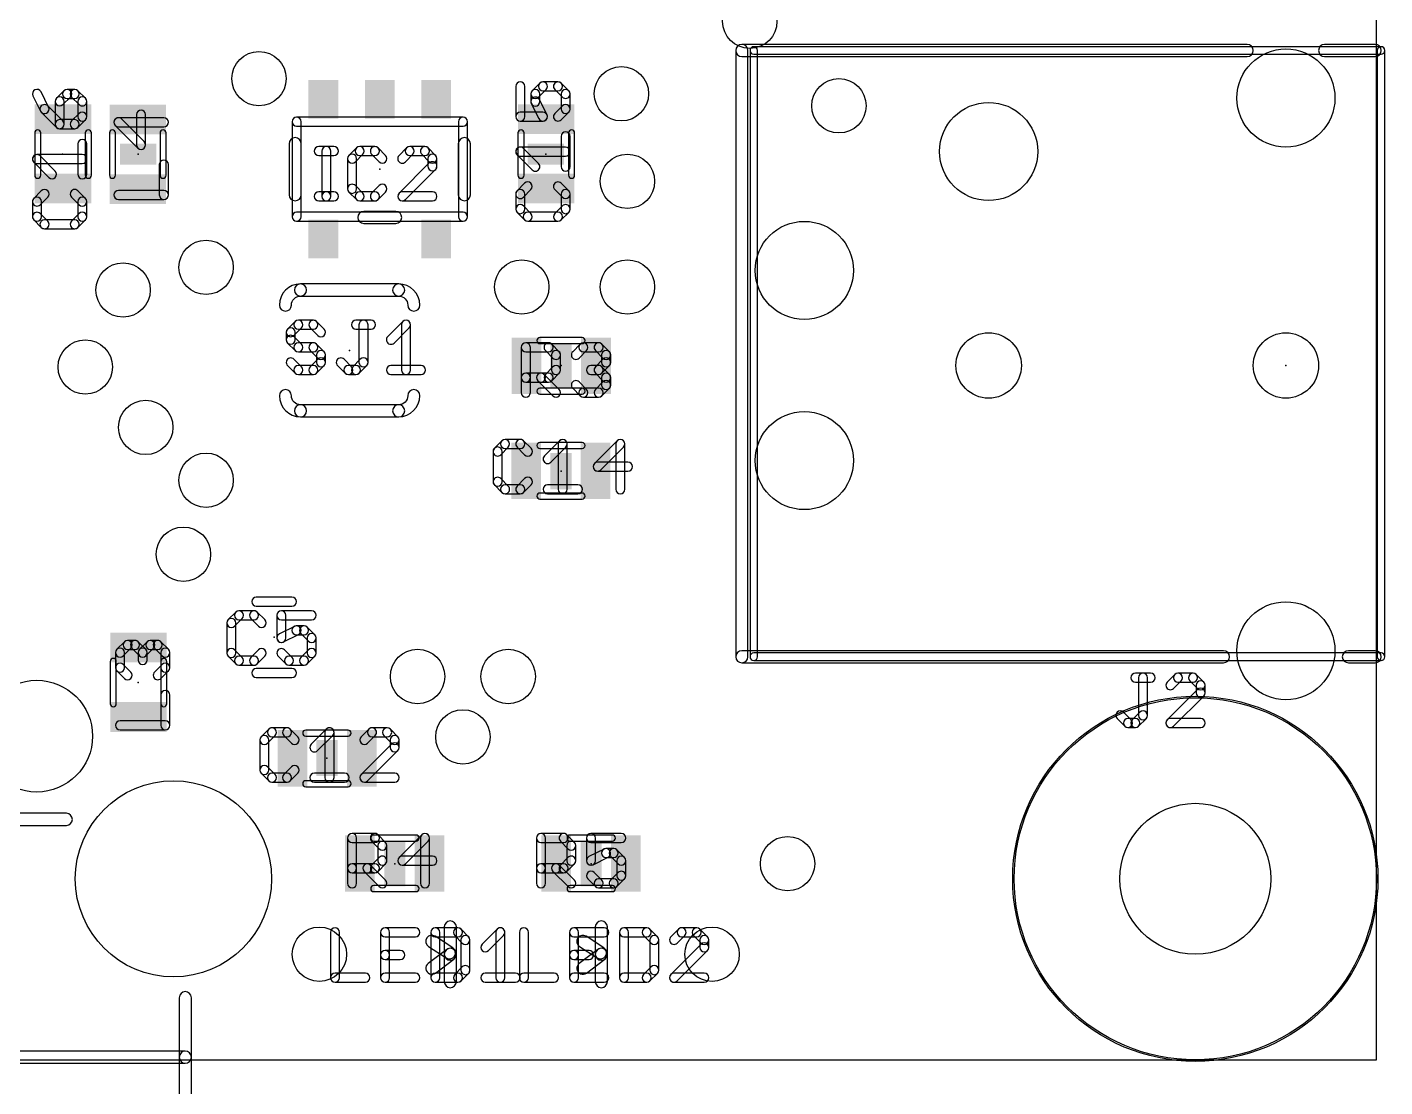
# Model space of a CAD drawing. Extents: x -17 to 91, y -42 to 60.
# Drawn here: x 16.93 to 39.76, y -0.45 to 17.38 of the extents above; entities that cross this region are included whole.
import ezdxf

# ---------------------------------------------------------------- set-up
doc = ezdxf.new("R2010")
doc.units = 0
for name, color, linetype in [('125', 2, 'CONTINUOUS'), ('17', 82, 'CONTINUOUS'), ('18', 82, 'CONTINUOUS'), ('20', 7, 'CONTINUOUS'), ('21', 253, 'CONTINUOUS'), ('23', 7, 'CONTINUOUS'), ('49', 253, 'CONTINUOUS'), ('51', 253, 'CONTINUOUS')]:
    doc.layers.add(name, color=color, linetype=linetype)

# ---------------------------------------------------------------- blocks, each defined once
blk = doc.blocks.new('RECT')
blk.add_solid([(-0.5, -0.5), (0.5, -0.5), (-0.5, 0.5), (0.5, 0.5)])
blk = doc.blocks.new('ROUNDP')
blk.add_circle((0, 0), 0.5)
blk = doc.blocks.new('ROUNDV')
blk.add_circle((0, 0), 0.5)

msp = doc.modelspace()

# ---------------------------------------------------------------- linework, layer by layer
at = {"layer": '125'}
for points in [[(25.146, 16.38), (25.146, 15.871, 1), (25.298, 15.871), (25.298, 16.38, 1)], [(25.5297, 16.1993), (25.6567, 16.3263, 1), (25.5493, 16.4337), (25.4223, 16.3067, 1)], [(25.603, 16.304), (25.857, 16.304, 1), (25.857, 16.456), (25.603, 16.456, 1)], [(25.8033, 16.3263), (25.9303, 16.1993, 1), (26.0377, 16.3067), (25.9107, 16.4337, 1)], [(17.026, 16.2191), (17.153, 15.9641, 1), (17.289, 16.0319), (17.162, 16.2869, 1)], [(17.5483, 16.3067), (17.4213, 16.1797, 1), (17.5287, 16.0723), (17.6557, 16.1993, 1)], [(17.729, 16.329), (17.602, 16.329, 1), (17.602, 16.177), (17.729, 16.177, 1)], [(17.9097, 16.1797), (17.7827, 16.3067, 1), (17.6753, 16.1993), (17.8023, 16.0723, 1)], [(25.552, 16.125), (25.552, 16.253, 1), (25.4, 16.253), (25.4, 16.125, 1)], [(25.908, 16.253), (25.908, 15.998, 1), (26.06, 15.998), (26.06, 16.253, 1)], [(17.1673, 15.9443), (17.4213, 15.6903, 1), (17.5287, 15.7977), (17.2747, 16.0517, 1)], [(17.399, 16.126), (17.399, 15.744, 1), (17.551, 15.744), (17.551, 16.126, 1)], [(17.932, 15.871), (17.932, 16.126, 1), (17.78, 16.126), (17.78, 15.871, 1)], [(25.671, 15.905), (25.544, 16.159, 1), (25.408, 16.091), (25.535, 15.837, 1)], [(25.9303, 16.0517), (25.8033, 15.9247, 1), (25.9107, 15.8173), (26.0377, 15.9443, 1)], [(17.475, 15.668), (17.729, 15.668, 1), (17.729, 15.82), (17.475, 15.82, 1)], [(17.7827, 15.6903), (17.9097, 15.8173, 1), (17.8023, 15.9247), (17.6753, 15.7977, 1)], [(19.228, 15.853), (18.465, 15.853, 1), (18.465, 15.701), (19.228, 15.701, 1)], [(18.4113, 15.7233), (18.7923, 15.3423, 1), (18.8997, 15.4497), (18.5187, 15.8307, 1)], [(18.922, 15.396), (18.922, 15.905, 1), (18.77, 15.905), (18.77, 15.396, 1)], [(25.222, 15.795), (25.603, 15.795, 1), (25.603, 15.947), (25.222, 15.947, 1)], [(26.06, 15.029), (26.06, 15.538, 1), (25.908, 15.538), (25.908, 15.029, 1)], [(17.932, 14.902), (17.932, 15.411, 1), (17.78, 15.411), (17.78, 14.902, 1)], [(21.834, 15.215), (22.088, 15.215, 1), (22.088, 15.367), (21.834, 15.367, 1)], [(22.037, 14.529), (22.037, 15.291, 1), (21.885, 15.291), (21.885, 14.529, 1)], [(22.4683, 15.3447), (22.3413, 15.2177, 1), (22.4487, 15.1103), (22.5757, 15.2373, 1)], [(22.777, 15.367), (22.522, 15.367, 1), (22.522, 15.215), (22.777, 15.215, 1)], [(22.9577, 15.2177), (22.8307, 15.3447, 1), (22.7233, 15.2373), (22.8503, 15.1103, 1)], [(23.3103, 15.3447), (23.1833, 15.2177, 1), (23.2907, 15.1103), (23.4177, 15.2373, 1)], [(23.619, 15.367), (23.364, 15.367, 1), (23.364, 15.215), (23.619, 15.215, 1)], [(23.7997, 15.2177), (23.6727, 15.3447, 1), (23.5653, 15.2373), (23.6923, 15.1103, 1)], [(25.222, 15.207), (25.984, 15.207, 1), (25.984, 15.359), (25.222, 15.359, 1)], [(25.5297, 15.0827), (25.2757, 15.3367, 1), (25.1683, 15.2293), (25.4223, 14.9753, 1)], [(17.094, 15.08), (17.856, 15.08, 1), (17.856, 15.232), (17.094, 15.232, 1)], [(17.4017, 14.9557), (17.1477, 15.2097, 1), (17.0403, 15.1023), (17.2943, 14.8483, 1)], [(19.304, 14.554), (19.304, 15.063, 1), (19.152, 15.063), (19.152, 14.554, 1)], [(22.319, 15.164), (22.319, 14.656, 1), (22.471, 14.656), (22.471, 15.164, 1)], [(23.2907, 14.4752), (23.7997, 14.9832, 1), (23.6923, 15.0908), (23.1833, 14.5828, 1)], [(23.822, 15.037), (23.822, 15.164, 1), (23.67, 15.164), (23.67, 15.037, 1)], [(17.1673, 14.6227), (17.0403, 14.4957, 1), (17.1477, 14.3883), (17.2747, 14.5153, 1)], [(17.9097, 14.4957), (17.7827, 14.6227, 1), (17.6753, 14.5153), (17.8023, 14.3883, 1)], [(18.465, 14.478), (19.228, 14.478, 1), (19.228, 14.63), (18.465, 14.63, 1)], [(22.3413, 14.6023), (22.4683, 14.4753, 1), (22.5757, 14.5827), (22.4487, 14.7097, 1)], [(22.8307, 14.4753), (22.9577, 14.6023, 1), (22.8503, 14.7097), (22.7233, 14.5827, 1)], [(25.146, 14.569), (25.146, 14.314, 1), (25.298, 14.314), (25.298, 14.569, 1)], [(25.2953, 14.7497), (25.1683, 14.6227, 1), (25.2757, 14.5153), (25.4027, 14.6423, 1)], [(26.0377, 14.6227), (25.9107, 14.7497, 1), (25.8033, 14.6423), (25.9303, 14.5153, 1)], [(26.06, 14.314), (26.06, 14.569, 1), (25.908, 14.569), (25.908, 14.314, 1)], [(17.018, 14.442), (17.018, 14.187, 1), (17.17, 14.187), (17.17, 14.442, 1)], [(17.932, 14.187), (17.932, 14.442, 1), (17.78, 14.442), (17.78, 14.187, 1)], [(21.834, 14.453), (21.961, 14.453, 1), (21.961, 14.605), (21.834, 14.605, 1)], [(21.961, 14.453), (22.088, 14.453, 1), (22.088, 14.605), (21.961, 14.605, 1)], [(22.522, 14.453), (22.777, 14.453, 1), (22.777, 14.605), (22.522, 14.605, 1)], [(23.746, 14.605), (23.237, 14.605, 1), (23.237, 14.453), (23.746, 14.453, 1)], [(25.1683, 14.2603), (25.2953, 14.1333, 1), (25.4027, 14.2407), (25.2757, 14.3677, 1)], [(25.9107, 14.1333), (26.0377, 14.2603, 1), (25.9303, 14.3677), (25.8033, 14.2407, 1)], [(17.0403, 14.1333), (17.1673, 14.0063, 1), (17.2747, 14.1137), (17.1477, 14.2407, 1)], [(17.7827, 14.0063), (17.9097, 14.1333, 1), (17.8023, 14.2407), (17.6753, 14.1137, 1)], [(25.349, 14.111), (25.857, 14.111, 1), (25.857, 14.263), (25.349, 14.263, 1)], [(17.221, 13.984), (17.729, 13.984, 1), (17.729, 14.136), (17.221, 14.136, 1)], [(21.4363, 12.4237), (21.3093, 12.2967, 1), (21.4167, 12.1893), (21.5437, 12.3163, 1)], [(21.744, 12.446), (21.49, 12.446, 1), (21.49, 12.294), (21.744, 12.294, 1)], [(21.9247, 12.2967), (21.7977, 12.4237, 1), (21.6903, 12.3163), (21.8173, 12.1893, 1)], [(22.459, 12.294), (22.713, 12.294, 1), (22.713, 12.446), (22.459, 12.446, 1)], [(22.662, 11.735), (22.662, 12.37, 1), (22.51, 12.37), (22.51, 11.735, 1)], [(23.1007, 12.0623), (23.3547, 12.3163, 1), (23.2473, 12.4237), (22.9933, 12.1697, 1)], [(23.225, 12.37), (23.225, 11.608, 1), (23.377, 11.608), (23.377, 12.37, 1)], [(21.287, 12.243), (21.287, 12.116, 1), (21.439, 12.116), (21.439, 12.243, 1)], [(21.3093, 12.0623), (21.4363, 11.9353, 1), (21.5437, 12.0427), (21.4167, 12.1697, 1)], [(21.49, 11.913), (21.744, 11.913, 1), (21.744, 12.065), (21.49, 12.065, 1)], [(21.6903, 11.9353), (21.8173, 11.8083, 1), (21.9247, 11.9157), (21.7977, 12.0427, 1)], [(21.795, 11.862), (21.795, 11.735, 1), (21.947, 11.735), (21.947, 11.862, 1)], [(25.392, 11.481), (25.392, 11.989, 1), (25.24, 11.989), (25.24, 11.481, 1)], [(25.316, 11.913), (25.698, 11.913, 1), (25.698, 12.065), (25.316, 12.065, 1)], [(25.6443, 11.9353), (25.7713, 11.8083, 1), (25.8787, 11.9157), (25.7517, 12.0427, 1)], [(25.749, 11.862), (25.749, 11.608, 1), (25.901, 11.608), (25.901, 11.862, 1)], [(26.2117, 11.8083), (26.3387, 11.9353, 1), (26.2313, 12.0427), (26.1043, 11.9157, 1)], [(26.285, 11.913), (26.54, 11.913, 1), (26.54, 12.065), (26.285, 12.065, 1)], [(26.4863, 11.9353), (26.6133, 11.8083, 1), (26.7207, 11.9157), (26.5937, 12.0427, 1)], [(26.591, 11.862), (26.591, 11.735, 1), (26.743, 11.735), (26.743, 11.862, 1)], [(21.5437, 11.6617), (21.4167, 11.7887, 1), (21.3093, 11.6813), (21.4363, 11.5543, 1)], [(21.744, 11.684), (21.49, 11.684, 1), (21.49, 11.532), (21.744, 11.532, 1)], [(21.8173, 11.7887), (21.6903, 11.6617, 1), (21.7977, 11.5543), (21.9247, 11.6813, 1)], [(22.1513, 11.6813), (22.2783, 11.5543, 1), (22.3857, 11.6617), (22.2587, 11.7887, 1)], [(22.332, 11.532), (22.459, 11.532, 1), (22.459, 11.684), (22.332, 11.684, 1)], [(22.5127, 11.5543), (22.6397, 11.6813, 1), (22.5323, 11.7887), (22.4053, 11.6617, 1)], [(23.047, 11.532), (23.555, 11.532, 1), (23.555, 11.684), (23.047, 11.684, 1)], [(25.7713, 11.6617), (25.6443, 11.5347, 1), (25.7517, 11.4273), (25.8787, 11.5543, 1)], [(26.54, 11.684), (26.412, 11.684, 1), (26.412, 11.532), (26.54, 11.532, 1)], [(26.6133, 11.7887), (26.4863, 11.6617, 1), (26.5937, 11.5543), (26.7207, 11.6813, 1)], [(26.4863, 11.5543), (26.6133, 11.4273, 1), (26.7207, 11.5347), (26.5937, 11.6617, 1)], [(25.392, 11.227), (25.392, 11.481, 1), (25.24, 11.481), (25.24, 11.227, 1)], [(25.57, 11.557), (25.316, 11.557, 1), (25.316, 11.405), (25.57, 11.405, 1)], [(25.698, 11.557), (25.57, 11.557, 1), (25.57, 11.405), (25.698, 11.405, 1)], [(25.5164, 11.4272), (25.7714, 11.1732, 1), (25.8786, 11.2808), (25.6236, 11.5348, 1)], [(26.3387, 11.2807), (26.2117, 11.4077, 1), (26.1043, 11.3003), (26.2313, 11.1733, 1)], [(26.6133, 11.4077), (26.4863, 11.2807, 1), (26.5937, 11.1733), (26.7207, 11.3003, 1)], [(26.591, 11.481), (26.591, 11.354, 1), (26.743, 11.354), (26.743, 11.481, 1)], [(26.54, 11.303), (26.285, 11.303, 1), (26.285, 11.151), (26.54, 11.151, 1)], [(24.765, 10.237), (24.765, 9.728, 1), (24.917, 9.728), (24.917, 10.237, 1)], [(24.9143, 10.4177), (24.7873, 10.2907, 1), (24.8947, 10.1833), (25.0217, 10.3103, 1)], [(25.223, 10.44), (24.968, 10.44, 1), (24.968, 10.288), (25.223, 10.288, 1)], [(25.4037, 10.2907), (25.2767, 10.4177, 1), (25.1693, 10.3103), (25.2963, 10.1833, 1)], [(25.7367, 10.0563), (25.9907, 10.3103, 1), (25.8833, 10.4177), (25.6293, 10.1637, 1)], [(25.861, 10.364), (25.861, 9.601, 1), (26.013, 9.601), (26.013, 10.364, 1)], [(26.8523, 10.4177), (26.4713, 10.0367, 1), (26.5787, 9.9293), (26.9597, 10.3103, 1)], [(26.982, 9.601), (26.982, 10.364, 1), (26.83, 10.364), (26.83, 9.601, 1)], [(26.525, 9.907), (27.034, 9.907, 1), (27.034, 10.059), (26.525, 10.059, 1)], [(24.7873, 9.6743), (24.9143, 9.5473, 1), (25.0217, 9.6547), (24.8947, 9.7817, 1)], [(24.968, 9.525), (25.223, 9.525, 1), (25.223, 9.677), (24.968, 9.677, 1)], [(25.2767, 9.5473), (25.4037, 9.6743, 1), (25.2963, 9.7817), (25.1693, 9.6547, 1)], [(25.683, 9.525), (26.192, 9.525, 1), (26.192, 9.677), (25.683, 9.677, 1)], [(20.4363, 7.5347), (20.3093, 7.4077, 1), (20.4167, 7.3003), (20.5437, 7.4273, 1)], [(20.745, 7.557), (20.49, 7.557, 1), (20.49, 7.405), (20.745, 7.405, 1)], [(20.9257, 7.4077), (20.7987, 7.5347, 1), (20.6913, 7.4273), (20.8183, 7.3003, 1)], [(21.714, 7.557), (21.205, 7.557, 1), (21.205, 7.405), (21.714, 7.405, 1)], [(21.129, 7.481), (21.129, 7.1, 1), (21.281, 7.1), (21.281, 7.481, 1)], [(20.287, 7.354), (20.287, 6.845, 1), (20.439, 6.845), (20.439, 7.354, 1)], [(21.239, 7.032), (21.493, 7.159, 1), (21.425, 7.295), (21.171, 7.168, 1)], [(21.459, 7.151), (21.587, 7.151, 1), (21.587, 7.303), (21.459, 7.303, 1)], [(21.5333, 7.1733), (21.6603, 7.0463, 1), (21.7677, 7.1537), (21.6407, 7.2807, 1)], [(21.638, 7.1), (21.638, 6.845, 1), (21.79, 6.845), (21.79, 7.1, 1)], [(18.567, 6.6), (18.567, 6.855, 1), (18.415, 6.855), (18.415, 6.6, 1)], [(18.5447, 6.8013), (18.6717, 6.9283, 1), (18.5643, 7.0357), (18.4373, 6.9087, 1)], [(18.618, 6.906), (18.745, 6.906, 1), (18.745, 7.058), (18.618, 7.058, 1)], [(18.6913, 6.9283), (18.8183, 6.8013, 1), (18.9257, 6.9087), (18.7987, 7.0357, 1)], [(18.796, 6.855), (18.796, 6.727, 1), (18.948, 6.727), (18.948, 6.855, 1)], [(18.9257, 6.8013), (19.0527, 6.9283, 1), (18.9453, 7.0357), (18.8183, 6.9087, 1)], [(18.999, 6.906), (19.126, 6.906, 1), (19.126, 7.058), (18.999, 7.058, 1)], [(19.0723, 6.9283), (19.1993, 6.8013, 1), (19.3067, 6.9087), (19.1797, 7.0357, 1)], [(19.177, 6.855), (19.177, 6.6, 1), (19.329, 6.6), (19.329, 6.855, 1)], [(20.3093, 6.7913), (20.4363, 6.6643, 1), (20.5437, 6.7717), (20.4167, 6.8987, 1)], [(20.7987, 6.6643), (20.9257, 6.7913, 1), (20.8183, 6.8987), (20.6913, 6.7717, 1)], [(21.3857, 6.7717), (21.2587, 6.8987, 1), (21.1513, 6.7913), (21.2783, 6.6643, 1)], [(21.6603, 6.8987), (21.5333, 6.7717, 1), (21.6407, 6.6643), (21.7677, 6.7913, 1)], [(18.6717, 6.5267), (18.5447, 6.6537, 1), (18.4373, 6.5463), (18.5643, 6.4193, 1)], [(19.1993, 6.6537), (19.0723, 6.5267, 1), (19.1797, 6.4193), (19.3067, 6.5463, 1)], [(20.49, 6.642), (20.745, 6.642, 1), (20.745, 6.794), (20.49, 6.794, 1)], [(21.587, 6.794), (21.332, 6.794, 1), (21.332, 6.642), (21.587, 6.642, 1)], [(35.569, 6.355), (35.824, 6.355, 1), (35.824, 6.507), (35.569, 6.507, 1)], [(35.773, 5.796), (35.773, 6.431, 1), (35.621, 6.431), (35.621, 5.796, 1)], [(36.2303, 6.4847), (36.1033, 6.3577, 1), (36.2107, 6.2503), (36.3377, 6.3773, 1)], [(36.539, 6.507), (36.284, 6.507, 1), (36.284, 6.355), (36.539, 6.355, 1)], [(36.7197, 6.3577), (36.5927, 6.4847, 1), (36.4853, 6.3773), (36.6123, 6.2503, 1)], [(19.329, 5.631), (19.329, 6.14, 1), (19.177, 6.14), (19.177, 5.631, 1)], [(36.2107, 5.6152), (36.7197, 6.1232, 1), (36.6123, 6.2308), (36.1033, 5.7228, 1)], [(36.742, 6.177), (36.742, 6.304, 1), (36.59, 6.304), (36.59, 6.177, 1)], [(35.2613, 5.7423), (35.3883, 5.6153, 1), (35.4957, 5.7227), (35.3687, 5.8497, 1)], [(35.442, 5.593), (35.569, 5.593, 1), (35.569, 5.745), (35.442, 5.745, 1)], [(35.6225, 5.615), (35.7505, 5.742, 1), (35.6435, 5.85), (35.5155, 5.723, 1)], [(36.666, 5.745), (36.157, 5.745, 1), (36.157, 5.593), (36.666, 5.593, 1)], [(18.491, 5.555), (19.253, 5.555, 1), (19.253, 5.707), (18.491, 5.707, 1)], [(20.9913, 5.5657), (20.8643, 5.4387, 1), (20.9717, 5.3313), (21.0987, 5.4583, 1)], [(21.3, 5.588), (21.045, 5.588, 1), (21.045, 5.436), (21.3, 5.436, 1)], [(21.4807, 5.4387), (21.3537, 5.5657, 1), (21.2463, 5.4583), (21.3733, 5.3313, 1)], [(21.8137, 5.2043), (22.0677, 5.4583, 1), (21.9603, 5.5657), (21.7063, 5.3117, 1)], [(21.938, 5.512), (21.938, 4.75, 1), (22.09, 4.75), (22.09, 5.512, 1)], [(22.6753, 5.5657), (22.5483, 5.4387, 1), (22.6557, 5.3313), (22.7827, 5.4583, 1)], [(22.984, 5.588), (22.729, 5.588, 1), (22.729, 5.436), (22.984, 5.436, 1)], [(23.1647, 5.4387), (23.0377, 5.5657, 1), (22.9303, 5.4583), (23.0573, 5.3313, 1)], [(20.842, 5.385), (20.842, 4.877, 1), (20.994, 4.877), (20.994, 5.385, 1)], [(22.6557, 4.6962), (23.1647, 5.2042, 1), (23.0573, 5.3118), (22.5483, 4.8038, 1)], [(23.187, 5.258), (23.187, 5.385, 1), (23.035, 5.385), (23.035, 5.258, 1)], [(20.8643, 4.8233), (20.9913, 4.6963, 1), (21.0987, 4.8037), (20.9717, 4.9307, 1)], [(21.045, 4.674), (21.3, 4.674, 1), (21.3, 4.826), (21.045, 4.826, 1)], [(21.3537, 4.6963), (21.4807, 4.8233, 1), (21.3733, 4.9307), (21.2463, 4.8037, 1)], [(21.76, 4.674), (22.269, 4.674, 1), (22.269, 4.826), (21.76, 4.826, 1)], [(23.111, 4.826), (22.602, 4.826, 1), (22.602, 4.674), (23.111, 4.674, 1)], [(22.471, 3.226), (22.471, 3.734, 1), (22.319, 3.734), (22.319, 3.226, 1)], [(22.395, 3.658), (22.777, 3.658, 1), (22.777, 3.81), (22.395, 3.81, 1)], [(22.7233, 3.6803), (22.8503, 3.5533, 1), (22.9577, 3.6607), (22.8307, 3.7877, 1)], [(22.828, 3.607), (22.828, 3.353, 1), (22.98, 3.353), (22.98, 3.607, 1)], [(23.5653, 3.7878), (23.1833, 3.4068, 1), (23.2907, 3.2992), (23.6727, 3.6802, 1)], [(23.695, 2.972), (23.695, 3.734, 1), (23.543, 3.734), (23.543, 2.972, 1)], [(25.646, 3.226), (25.646, 3.734, 1), (25.494, 3.734), (25.494, 3.226, 1)], [(25.57, 3.658), (25.952, 3.658, 1), (25.952, 3.81), (25.57, 3.81, 1)], [(25.8983, 3.6803), (26.0253, 3.5533, 1), (26.1327, 3.6607), (26.0057, 3.7877, 1)], [(26.003, 3.607), (26.003, 3.353, 1), (26.155, 3.353), (26.155, 3.607, 1)], [(26.921, 3.81), (26.412, 3.81, 1), (26.412, 3.658), (26.921, 3.658, 1)], [(26.336, 3.734), (26.336, 3.353, 1), (26.488, 3.353), (26.488, 3.734, 1)], [(22.8503, 3.4067), (22.7233, 3.2797, 1), (22.8307, 3.1723), (22.9577, 3.2993, 1)], [(23.237, 3.277), (23.746, 3.277, 1), (23.746, 3.429), (23.237, 3.429, 1)], [(26.0253, 3.4067), (25.8983, 3.2797, 1), (26.0057, 3.1723), (26.1327, 3.2993, 1)], [(26.446, 3.285), (26.7, 3.412, 1), (26.632, 3.548), (26.378, 3.421, 1)], [(26.666, 3.404), (26.794, 3.404, 1), (26.794, 3.556), (26.666, 3.556, 1)], [(26.7403, 3.4263), (26.8673, 3.2993, 1), (26.9747, 3.4067), (26.8477, 3.5337, 1)], [(26.845, 3.353), (26.845, 3.099, 1), (26.997, 3.099), (26.997, 3.353, 1)], [(22.471, 2.972), (22.471, 3.226, 1), (22.319, 3.226), (22.319, 2.972, 1)], [(22.649, 3.302), (22.395, 3.302, 1), (22.395, 3.15), (22.649, 3.15, 1)], [(22.777, 3.302), (22.649, 3.302, 1), (22.649, 3.15), (22.777, 3.15, 1)], [(22.5954, 3.1722), (22.8504, 2.9182, 1), (22.9576, 3.0258), (22.7026, 3.2798, 1)], [(25.646, 2.972), (25.646, 3.226, 1), (25.494, 3.226), (25.494, 2.972, 1)], [(25.824, 3.302), (25.57, 3.302, 1), (25.57, 3.15), (25.824, 3.15, 1)], [(25.952, 3.302), (25.824, 3.302, 1), (25.824, 3.15), (25.952, 3.15, 1)], [(25.7704, 3.1722), (26.0254, 2.9182, 1), (26.1326, 3.0258), (25.8776, 3.2798, 1)], [(26.5927, 3.0257), (26.4657, 3.1527, 1), (26.3583, 3.0453), (26.4853, 2.9183, 1)], [(26.794, 3.048), (26.539, 3.048, 1), (26.539, 2.896), (26.794, 2.896, 1)], [(26.8673, 3.1527), (26.7403, 3.0257, 1), (26.8477, 2.9183), (26.9747, 3.0453, 1)], [(22.032, 2.147), (22.032, 1.384, 1), (22.184, 1.384), (22.184, 2.147, 1)], [(23.459, 2.223), (22.95, 2.223, 1), (22.95, 2.071), (23.459, 2.071, 1)], [(22.874, 2.147), (22.874, 1.766, 1), (23.026, 1.766), (23.026, 2.147, 1)], [(23.716, 2.147), (23.716, 1.384, 1), (23.868, 1.384), (23.868, 2.147, 1)], [(24.174, 2.223), (23.792, 2.223, 1), (23.792, 2.071), (24.174, 2.071, 1)], [(24.3547, 2.0737), (24.2277, 2.2007, 1), (24.1203, 2.0933), (24.2473, 1.9663, 1)], [(24.377, 1.511), (24.377, 2.02, 1), (24.225, 2.02), (24.225, 1.511, 1)], [(24.6877, 1.8393), (24.9417, 2.0933, 1), (24.8343, 2.2007), (24.5803, 1.9467, 1)], [(24.812, 2.147), (24.812, 1.384, 1), (24.964, 1.384), (24.964, 2.147, 1)], [(25.207, 2.147), (25.207, 1.384, 1), (25.359, 1.384), (25.359, 2.147, 1)], [(26.634, 2.223), (26.125, 2.223, 1), (26.125, 2.071), (26.634, 2.071, 1)], [(26.049, 2.147), (26.049, 1.766, 1), (26.201, 1.766), (26.201, 2.147, 1)], [(26.891, 2.147), (26.891, 1.384, 1), (27.043, 1.384), (27.043, 2.147, 1)], [(27.349, 2.223), (26.967, 2.223, 1), (26.967, 2.071), (27.349, 2.071, 1)], [(27.5297, 2.0737), (27.4027, 2.2007, 1), (27.2953, 2.0933), (27.4223, 1.9663, 1)], [(27.552, 1.511), (27.552, 2.02, 1), (27.4, 2.02), (27.4, 1.511, 1)], [(27.8823, 2.2007), (27.7553, 2.0737, 1), (27.8627, 1.9663), (27.9897, 2.0933, 1)], [(28.191, 2.223), (27.936, 2.223, 1), (27.936, 2.071), (28.191, 2.071, 1)], [(28.3717, 2.0737), (28.2447, 2.2007, 1), (28.1373, 2.0933), (28.2643, 1.9663, 1)], [(28.394, 1.893), (28.394, 2.02, 1), (28.242, 2.02), (28.242, 1.893, 1)], [(22.874, 1.766), (22.874, 1.384, 1), (23.026, 1.384), (23.026, 1.766, 1)], [(22.95, 1.69), (23.205, 1.69, 1), (23.205, 1.842), (22.95, 1.842, 1)], [(26.049, 1.766), (26.049, 1.384, 1), (26.201, 1.384), (26.201, 1.766, 1)], [(26.125, 1.69), (26.38, 1.69, 1), (26.38, 1.842), (26.125, 1.842, 1)], [(27.8627, 1.3303), (28.3717, 1.8393, 1), (28.2643, 1.9467), (27.7553, 1.4377, 1)], [(22.108, 1.308), (22.617, 1.308, 1), (22.617, 1.46), (22.108, 1.46, 1)], [(22.95, 1.308), (23.459, 1.308, 1), (23.459, 1.46), (22.95, 1.46, 1)], [(23.792, 1.308), (24.174, 1.308, 1), (24.174, 1.46), (23.792, 1.46, 1)], [(24.2277, 1.3303), (24.3547, 1.4573, 1), (24.2473, 1.5647), (24.1203, 1.4377, 1)], [(24.634, 1.308), (25.143, 1.308, 1), (25.143, 1.46), (24.634, 1.46, 1)], [(25.283, 1.308), (25.792, 1.308, 1), (25.792, 1.46), (25.283, 1.46, 1)], [(26.125, 1.308), (26.634, 1.308, 1), (26.634, 1.46), (26.125, 1.46, 1)], [(26.967, 1.308), (27.349, 1.308, 1), (27.349, 1.46), (26.967, 1.46, 1)], [(27.4027, 1.3303), (27.5297, 1.4573, 1), (27.4223, 1.5647), (27.2953, 1.4377, 1)], [(28.318, 1.46), (27.809, 1.46, 1), (27.809, 1.308), (28.318, 1.308, 1)]]:
    msp.add_lwpolyline(points, format="xyb", close=True, dxfattribs=at)
at = {"layer": '20'}
for p, q in [((39.624, 0), (39.624, 59.944)), ((0, 0), (39.624, 0))]:
    msp.add_line(p, q, dxfattribs=at)
for centre, radius in [((33.1, 11.684), 0.55), ((38.1, 11.684), 0.55), ((36.576, 3.048), 1.27)]:
    msp.add_circle(centre, radius, dxfattribs=at)
at = {"layer": '21'}
for points in [[(29.0516, 6.784), (29.0516, 16.984, 1), (28.8484, 16.984), (28.8484, 6.784, 1)], [(28.95, 16.8824), (37.45, 16.8824, 1), (37.45, 17.0856), (28.95, 17.0856, 1)], [(38.75, 16.8824), (39.6, 16.8824, 1), (39.6, 17.0856), (38.75, 17.0856, 1)], [(21.5392, 14.5566), (21.5392, 15.4154, 1), (21.336, 15.4154), (21.336, 14.5566, 1)], [(24.1808, 15.4154), (24.1808, 14.5566, 1), (24.384, 14.5566), (24.384, 15.4154, 1)], [(23.1284, 14.2772), (22.5916, 14.2772, 1), (22.5916, 14.074), (23.1284, 14.074, 1)], [(21.5265, 12.8524, 1), (21.5265, 13.0556, 0.4142), (21.1709, 12.7, 1), (21.3741, 12.7, -0.4142)], [(21.5265, 12.8524), (23.1775, 12.8524, 1), (23.1775, 13.0556), (21.5265, 13.0556, 1)], [(23.3299, 12.7, 1), (23.5331, 12.7, 0.4142), (23.1775, 13.0556, 1), (23.1775, 12.8524, -0.4142)], [(21.3741, 11.176, 1), (21.1709, 11.176, 0.4142), (21.5265, 10.8204, 1), (21.5265, 11.0236, -0.4142)], [(23.1775, 11.0236, 1), (23.1775, 10.8204, 0.4142), (23.5331, 11.176, 1), (23.3299, 11.176, -0.4142)], [(23.1775, 11.0236), (21.5265, 11.0236, 1), (21.5265, 10.8204), (23.1775, 10.8204, 1)], [(21.382, 7.7882), (20.782, 7.7882, 1), (20.782, 7.6358), (21.382, 7.6358, 1)], [(37.05, 6.8856), (28.95, 6.8856, 1), (28.95, 6.6824), (37.05, 6.6824, 1)], [(39.15, 6.6824), (39.6, 6.6824, 1), (39.6, 6.8856), (39.15, 6.8856, 1)], [(21.382, 6.5882), (20.782, 6.5882, 1), (20.782, 6.4358), (21.382, 6.4358, 1)], [(17.589, 4.1496), (9.589, 4.1496, 1), (9.589, 3.9464), (17.589, 3.9464, 1)], [(23.9444, 2.238), (23.9444, 1.778, 1), (24.1476, 1.778), (24.1476, 2.238, 1)], [(26.4844, 2.238), (26.4844, 1.778, 1), (26.6876, 1.778), (26.6876, 2.238, 1)], [(24.0863, 1.8884), (23.7917, 2.0814, 1), (23.6803, 1.9114), (23.9749, 1.7184, 1)], [(26.6263, 1.8884), (26.3317, 2.0814, 1), (26.2203, 1.9114), (26.5149, 1.7184, 1)], [(23.9848, 1.8591), (23.6748, 1.6253, 1), (23.7972, 1.4631), (24.1072, 1.6969, 1)], [(24.1476, 1.318), (24.1476, 1.778, 1), (23.9444, 1.778), (23.9444, 1.318, 1)], [(26.5248, 1.8591), (26.2148, 1.6253, 1), (26.3372, 1.4631), (26.6472, 1.6969, 1)], [(26.6876, 1.318), (26.6876, 1.778, 1), (26.4844, 1.778), (26.4844, 1.318, 1)], [(19.6906, 0.048), (19.6906, 1.048, 1), (19.4874, 1.048), (19.4874, 0.048, 1)], [(7.589, -0.0536), (19.589, -0.0536, 1), (19.589, 0.1496), (7.589, 0.1496, 1)]]:
    msp.add_lwpolyline(points, format="xyb", close=True, dxfattribs=at)
at = {"layer": '23'}
for p in [(17.526, 15.24), (18.796, 15.24), (25.654, 15.24), (22.86, 14.986), (22.352, 11.938), (25.908, 11.684), (38.1, 11.684), (25.908, 9.906), (21.082, 7.112), (18.796, 6.35), (21.971, 5.08), (23.114, 3.302), (26.416, 3.302), (23.876, 1.778), (26.416, 1.778)]:
    msp.add_point(p, dxfattribs=at)
at = {"layer": '49'}
for radius in [3.0713, 3.0459]:
    msp.add_circle((36.576, 3.048), radius, dxfattribs=at)
at = {"layer": '51'}
for points in [[(29.2135, 6.784), (29.2135, 16.984, 1), (29.0865, 16.984), (29.0865, 6.784, 1)], [(39.7, 17.0475), (29.15, 17.0475, 1), (29.15, 16.9205), (39.7, 16.9205, 1)], [(39.7635, 6.784), (39.7635, 16.984, 1), (39.6365, 16.984), (39.6365, 6.784, 1)], [(21.46, 15.7098), (24.26, 15.7098, 1), (24.26, 15.8622), (21.46, 15.8622, 1)], [(21.5362, 14.186), (21.5362, 15.786, 1), (21.3838, 15.786), (21.3838, 14.186, 1)], [(24.3362, 14.186), (24.3362, 15.786, 1), (24.1838, 15.786), (24.1838, 14.186, 1)], [(17.0562, 15.596), (17.0562, 14.884, 1), (17.1578, 14.884), (17.1578, 15.596, 1)], [(17.9072, 15.596), (17.9072, 14.884, 1), (18.0088, 14.884), (18.0088, 15.596, 1)], [(18.4148, 14.884), (18.4148, 15.596, 1), (18.3132, 15.596), (18.3132, 14.884, 1)], [(19.2658, 14.884), (19.2658, 15.596, 1), (19.1642, 15.596), (19.1642, 14.884, 1)], [(25.1842, 15.596), (25.1842, 14.884, 1), (25.2858, 14.884), (25.2858, 15.596, 1)], [(26.0352, 15.596), (26.0352, 14.884, 1), (26.1368, 14.884), (26.1368, 15.596, 1)], [(24.26, 14.2622), (21.46, 14.2622, 1), (21.46, 14.1098), (24.26, 14.1098, 1)], [(26.264, 12.1538), (25.552, 12.1538, 1), (25.552, 12.0522), (26.264, 12.0522, 1)], [(26.264, 11.3028), (25.552, 11.3028, 1), (25.552, 11.2012), (26.264, 11.2012, 1)], [(25.552, 10.2872), (26.264, 10.2872, 1), (26.264, 10.3888), (25.552, 10.3888, 1)], [(25.552, 9.4362), (26.264, 9.4362, 1), (26.264, 9.5378), (25.552, 9.5378, 1)], [(18.3262, 6.706), (18.3262, 5.994, 1), (18.4278, 5.994), (18.4278, 6.706, 1)], [(19.1772, 6.706), (19.1772, 5.994, 1), (19.2788, 5.994), (19.2788, 6.706, 1)], [(29.15, 6.7205), (39.7, 6.7205, 1), (39.7, 6.8475), (29.15, 6.8475, 1)], [(22.327, 5.5498), (21.615, 5.5498, 1), (21.615, 5.4482), (22.327, 5.4482, 1)], [(22.327, 4.6988), (21.615, 4.6988, 1), (21.615, 4.5972), (22.327, 4.5972, 1)], [(22.758, 3.6832), (23.47, 3.6832, 1), (23.47, 3.7848), (22.758, 3.7848, 1)], [(26.06, 3.6832), (26.772, 3.6832, 1), (26.772, 3.7848), (26.06, 3.7848, 1)], [(22.758, 2.8322), (23.47, 2.8322, 1), (23.47, 2.9338), (22.758, 2.9338, 1)], [(26.06, 2.8322), (26.772, 2.8322, 1), (26.772, 2.9338), (26.06, 2.9338, 1)], [(19.4874, 0.048), (19.4874, -14.752, 1), (19.6906, -14.752), (19.6906, 0.048, 1)]]:
    msp.add_lwpolyline(points, format="xyb", close=True, dxfattribs=at)

# ---------------------------------------------------------------- block references
at = {"layer": '17', "xscale": 1.65, "yscale": 1.65, "rotation": 180}
for p in [(38.1, 16.184), (38.1, 16.184), (33.1, 15.284), (33.1, 15.284), (30, 13.284), (30, 13.284), (30, 10.084), (30, 10.084), (38.1, 6.884), (38.1, 6.884)]:
    msp.add_blockref('ROUNDP', p, dxfattribs=at)
at = {"layer": '17'}
for p, xscale, yscale in [((17.089, 5.448), 1.8796, 1.8796), ((17.089, 5.448), 1.8796, 1.8796), ((19.389, 3.048), 3.3, 3.3), ((19.389, 3.048), 3.3, 3.3)]:
    msp.add_blockref('ROUNDP', p, dxfattribs=dict(at, xscale=xscale, yscale=yscale))
at = {"layer": '18', "xscale": 0.9144, "yscale": 0.9144}
for p in [(29.083, 17.4752), (20.828, 16.51), (26.924, 16.256), (30.5816, 16.0528), (27.0256, 14.7828), (19.939, 13.335), (18.542, 12.954), (25.2476, 13.0048), (27.0256, 13.0048), (17.907, 11.6586), (18.923, 10.6426), (19.939, 9.7536), (19.558, 8.509), (23.495, 6.4516), (25.019, 6.4516), (24.257, 5.4356), (29.718, 3.302), (21.844, 1.778), (28.448, 1.778)]:
    msp.add_blockref('ROUNDV', p, dxfattribs=at)
at = {"layer": '21', "xscale": 0.3556}
for p, yscale, rotation in [((18.796, 15.24), 0.6096, 90), ((25.654, 15.24), 0.6096, 270), ((25.908, 11.684), 0.762, 180), ((21.971, 5.08), 0.6096, 180)]:
    msp.add_blockref('RECT', p, dxfattribs=dict(at, yscale=yscale, rotation=rotation))
for p, yscale in [((25.908, 9.906), 0.6096), ((23.114, 3.302), 0.762), ((26.416, 3.302), 0.762)]:
    msp.add_blockref('RECT', p, dxfattribs=dict(at, yscale=yscale))
at = {"layer": '51'}
for p, xscale, yscale, rotation in [((21.91, 16.161), 0.5, 0.65, 180), ((22.86, 16.161), 0.5, 0.65, 180), ((23.81, 16.161), 0.5, 0.65, 180), ((17.5311, 15.8282), 0.5001, 0.95, 270), ((18.7909, 15.8203), 0.5001, 0.95, 90), ((25.6591, 15.8282), 0.5001, 0.95, 270), ((17.5311, 14.6598), 0.5001, 0.95, 270), ((18.7909, 14.6519), 0.5001, 0.95, 90), ((25.6591, 14.6598), 0.5001, 0.95, 270), ((21.91, 13.811), 0.5, 0.65, 180), ((23.81, 13.811), 0.5, 0.65, 180), ((25.3278, 11.6789), 0.5001, 0.95, 180), ((26.4962, 11.6789), 0.5001, 0.95, 180), ((18.8011, 6.9382), 0.5001, 0.95, 270), ((18.8011, 5.7698), 0.5001, 0.95, 270), ((21.3908, 5.0749), 0.5001, 0.95, 180), ((22.5592, 5.0749), 0.5001, 0.95, 180)]:
    msp.add_blockref('RECT', p, dxfattribs=dict(at, xscale=xscale, yscale=yscale, rotation=rotation))
at = {"layer": '51', "xscale": 0.5001, "yscale": 0.95}
for p in [(25.3199, 9.9111), (26.4883, 9.9111), (22.5259, 3.3071), (23.6943, 3.3071), (25.8279, 3.3071), (26.9962, 3.3071)]:
    msp.add_blockref('RECT', p, dxfattribs=at)

doc.saveas('drawing.dxf')
